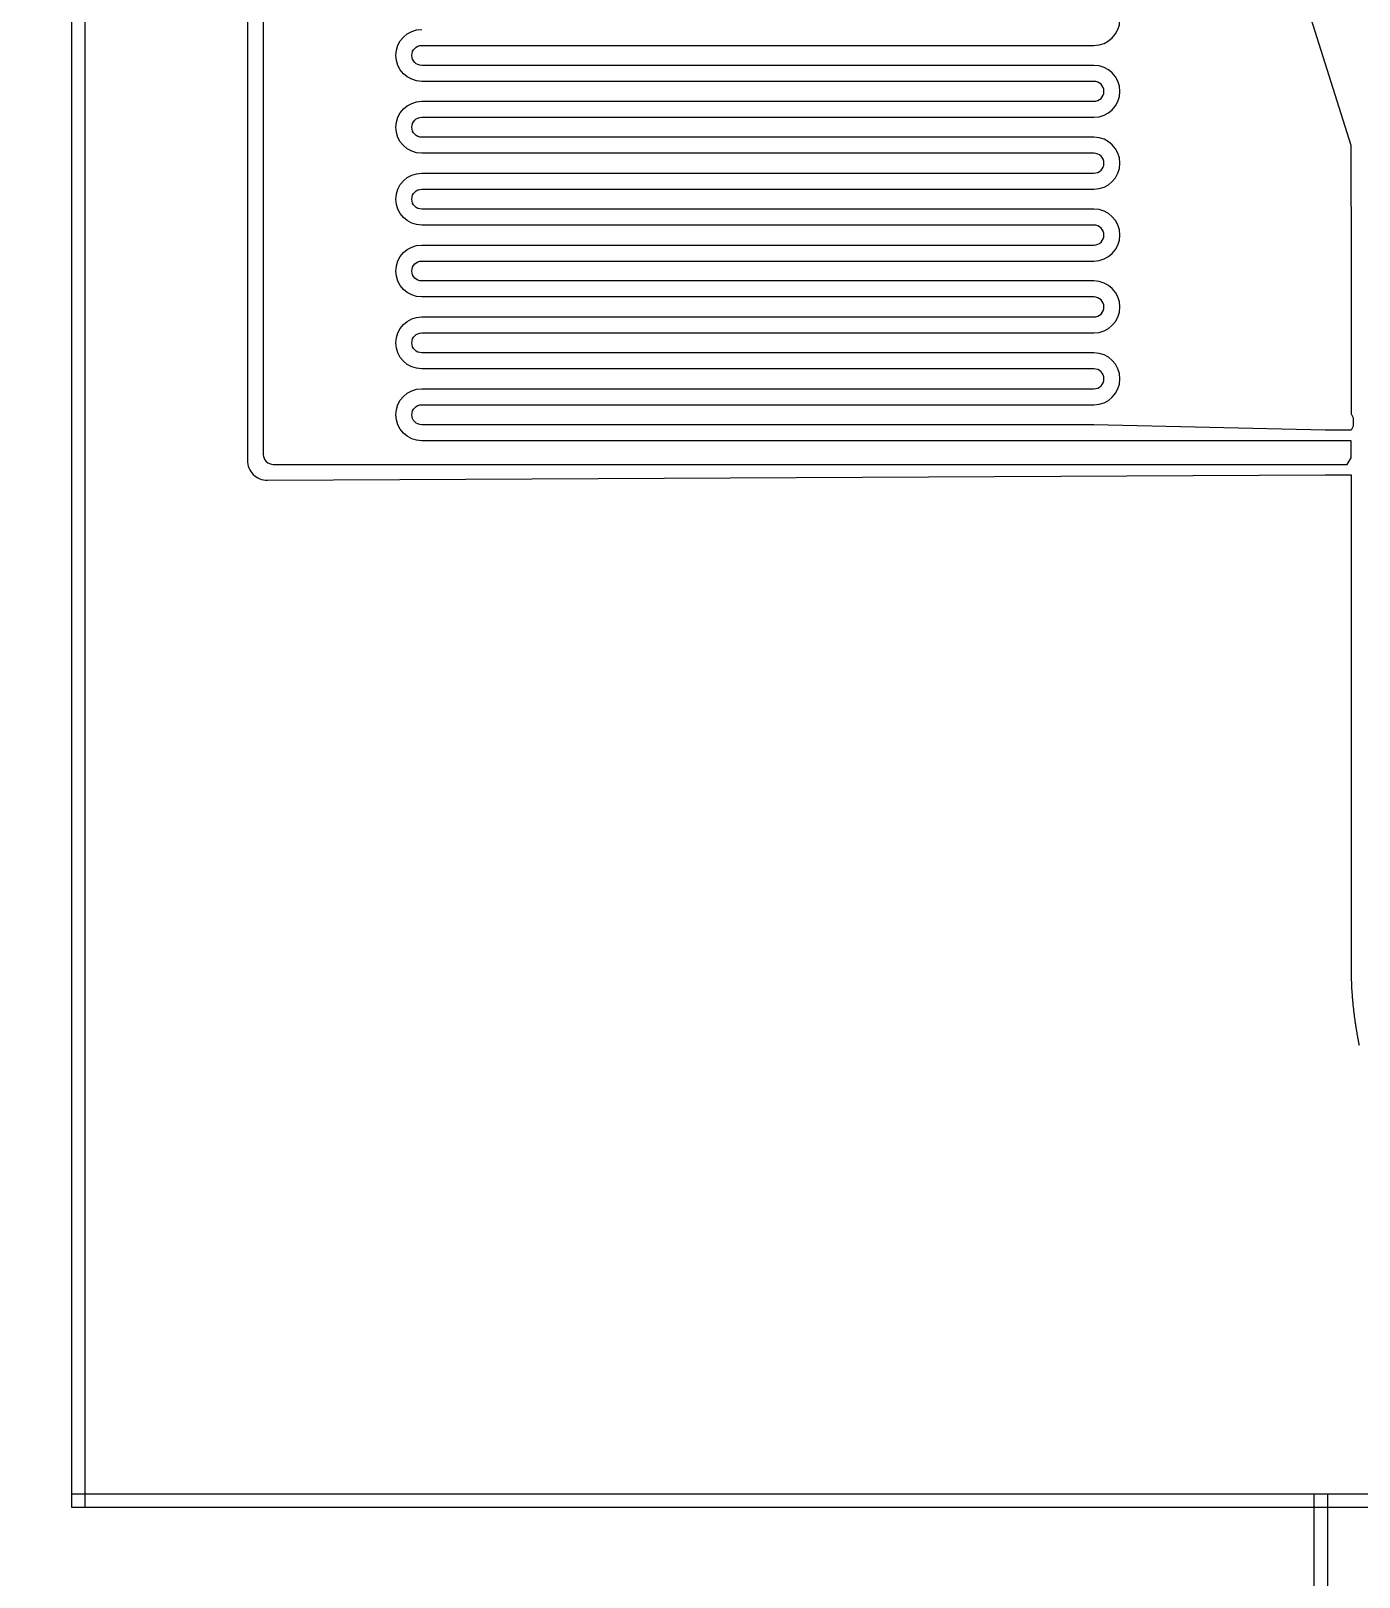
# Model space of a CAD drawing. Header units: inches. Extents: x -43479 to 56521, y -44741 to 59530.
# Drawn here: x -31930 to -21951, y -1609 to 10008 of the extents above; entities that cross this region are included whole.
import ezdxf

# ---------------------------------------------------------------- set-up
doc = ezdxf.new("R2010")
doc.units = ezdxf.units.IN
doc.header["$MEASUREMENT"] = 0

# ---------------------------------------------------------------- blocks, each defined once
blk = doc.blocks.new('kanishk_spiralEditV1')
for points in [[(13990, 13121), (13990, 5282, -0.415729), (13839, 5132), (5892, 5173), (5697, 5173), (5697, 4777), (5697, 1427), (5697, 1421), (5697, 1414), (5697, 1408), (5697, 1402), (5697, 1396), (5696, 1390), (5696, 1384), (5696, 1377), (5696, 1371), (5695, 1365), (5695, 1359), (5695, 1353), (5695, 1346), (5694, 1340), (5694, 1334), (5694, 1328), (5693, 1322), (5693, 1316), (5693, 1309), (5692, 1303), (5692, 1297), (5692, 1291), (5691, 1285), (5691, 1279), (5690, 1273), (5690, 1266), (5689, 1260), (5689, 1254), (5688, 1248), (5688, 1242), (5687, 1236), (5687, 1229), (5686, 1223), (5686, 1217), (5685, 1211), (5685, 1205), (5684, 1199), (5683, 1193), (5683, 1186), (5682, 1180), (5682, 1174), (5681, 1168), (5680, 1162), (5680, 1156), (5679, 1150), (5678, 1143), (5677, 1137), (5677, 1131), (5676, 1125), (5675, 1119), (5674, 1113), (5674, 1107), (5673, 1101), (5672, 1095), (5671, 1088), (5670, 1082), (5669, 1076), (5669, 1070), (5668, 1064), (5667, 1058), (5666, 1052), (5665, 1046), (5664, 1040), (5663, 1034), (5662, 1027), (5661, 1021), (5660, 1015), (5659, 1009), (5658, 1003), (5657, 997), (5656, 991), (5655, 985), (5654, 979), (5653, 973), (5652, 967), (5651, 961), (5650, 954), (5649, 948), (5648, 942), (5647, 936), (5645, 930), (5644, 924), (5643, 918), (5642, 912), (5641, 906), (5639, 900), (5638, 894), (5637, 888)], [(13870, 13121), (13870, 5326, -0.414214), (13795, 5251), (5910, 5251), (5727, 5251), (5697, 5301), (5697, 5429), (5699, 5429), (5727, 5429), (5909, 5429), (7629, 5429), (12679, 5429, 1), (12679, 5819), (7629, 5819, -1), (7629, 5969), (12679, 5969, 1), (12679, 6359), (7629, 6359, -1), (7629, 6509), (12679, 6509, 1), (12679, 6899), (7629, 6899, -1), (7629, 7049), (12679, 7049, 1), (12679, 7439), (7629, 7439, -1), (7629, 7589), (12679, 7589, 1), (12679, 7979), (7629, 7979, -1), (7629, 8129), (12679, 8129, 1), (12679, 8519)], [(6211, 9269), (5699, 7649), (5700, 7450), (5697, 6931), (5697, 5631), (5682, 5600), (5682, 5538), (5697, 5507), (5891, 5507), (7629, 5549), (12679, 5549, 1), (12679, 5699), (7629, 5699, -1), (7629, 6089), (12679, 6089, 1), (12679, 6239), (7629, 6239, -1), (7629, 6629), (12679, 6629, 1), (12679, 6779), (7629, 6779, -1), (7629, 7169), (12679, 7169, 1), (12679, 7319), (7629, 7319, -1), (7629, 7709), (12679, 7709, 1), (12679, 7859), (7629, 7859, -1), (7629, 8249), (12679, 8249, 1), (12679, 8399), (7629, 8399, -1), (7629, 8789)]]:
    blk.add_lwpolyline(points, format="xyb")
blk.add_lwpolyline([(5697, 5507), (5699, 5507), (5732, 5507)])

msp = doc.modelspace()

# ---------------------------------------------------------------- linework, layer by layer
for points in [[(-31626, 21016), (-31626, 12557), (-31626, -1084)], [(-31526, 21016), (-31526, 12557), (-31526, -1084)], [(-31626, -984), (-21538, -984), (-10923, -984), (-923, -984), (37812, -984), (45474, -984)], [(-22288, -23041), (-22288, -9038), (-22288, -984)], [(-22188, -984), (-22188, -9038), (-22188, -23041)], [(-31626, -1084), (-21538, -1084), (-10923, -1084), (-923, -1084), (37812, -1084), (45474, -1084)]]:
    msp.add_lwpolyline(points)
msp.add_circle((6521, 9530), 50000)

# ---------------------------------------------------------------- block references
at = {"xscale": -1, "rotation": 359.9999999999722}
msp.add_blockref('kanishk_spiralEditV1', (-16314, 1500), dxfattribs=at)

doc.saveas('drawing.dxf')
